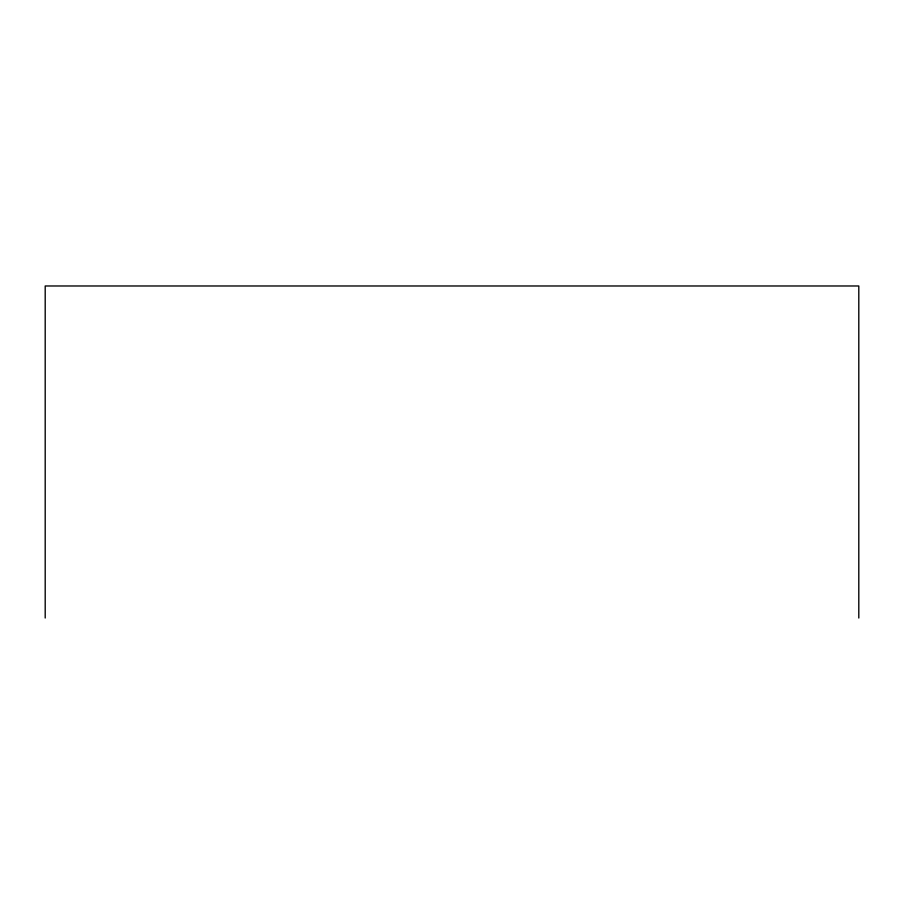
<?xml version="1.0" encoding="UTF-8"?>
<svg xmlns="http://www.w3.org/2000/svg" width="904" height="904" viewBox="0 0 904 904"><rect width="100%" height="100%" fill="white"/><g stroke="black" fill="none" stroke-linecap="round" stroke-linejoin="round"><path stroke-width="1.36" d="M858.8 618.02L858.8 285.98L45.2 285.98L45.2 618.02"/></g></svg>
